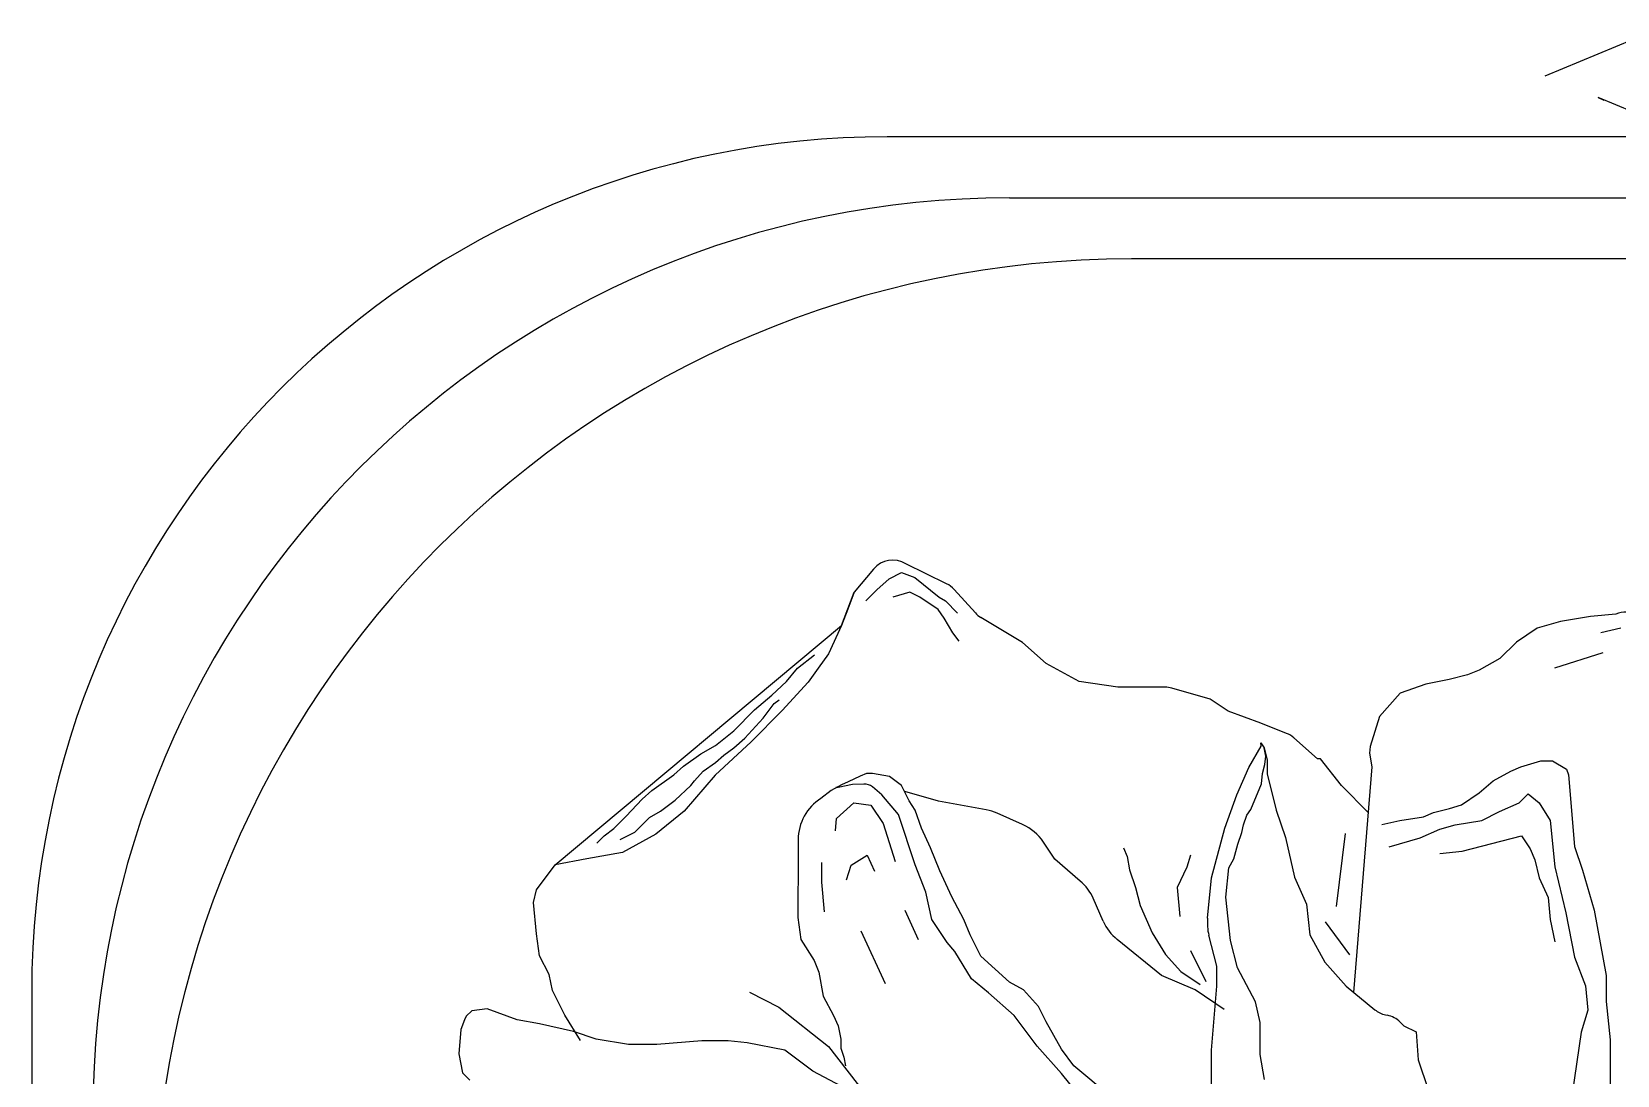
# Model space of a CAD drawing. Extents: x 19 to 164, y 19 to 130.
# Drawn here: x 19 to 83.9, y 80.6 to 123.3 of the extents above; entities that cross this region are included whole.
import ezdxf

# ---------------------------------------------------------------- set-up
doc = ezdxf.new("R2010")
doc.units = 0
doc.layers.add('WHITE', color=7, linetype='CONTINUOUS')

msp = doc.modelspace()

# ---------------------------------------------------------------- linework, layer by layer
at = {"layer": 'WHITE', "linetype": 'CONTINUOUS'}
for p, q in [((80.97, 121.55), (85.31, 123.35)), ((85.31, 119.75), (83.14, 120.65)), ((83.14, 120.65), (83.37, 120.55)), ((86.05, 119.05), (54.05, 119.05)), ((59.05, 116.55), (124.05, 116.55)), ((119.05, 114.05), (64.05, 114.05)), ((53.49, 101.35), (52.7, 100.41)), ((54.13, 100.96), (54.63, 101.21)), ((54.63, 101.21), (55.18, 101.01)), ((56.48, 100.75), (54.81, 101.57)), ((53.63, 100.51), (54.13, 100.96)), ((55.18, 101.01), (56.18, 100.21)), ((52.18, 99.04), (52.7, 100.41)), ((52.7, 100.41), (52.44, 99.72)), ((53.18, 100.05), (53.63, 100.51)), ((54.98, 100.41), (54.28, 100.21)), ((55.38, 100.21), (54.98, 100.41)), ((56.13, 99.7), (55.38, 100.21)), ((56.18, 100.21), (56.43, 100.05)), ((56.43, 100.05), (56.93, 99.55)), ((57.66, 99.56), (56.79, 100.52)), ((52.44, 99.72), (52.18, 99.04)), ((56.38, 99.35), (56.13, 99.7)), ((56.73, 98.75), (56.38, 99.35)), ((59.58, 98.35), (57.88, 99.37)), ((82.83, 99.41), (81.59, 99.21)), ((83.86, 99.51), (82.83, 99.41)), ((40.47, 89.25), (52.18, 99.04)), ((52.18, 99.04), (51.65, 97.88)), ((56.99, 98.4), (56.73, 98.75)), ((80.64, 98.93), (79.79, 98.36)), ((81.59, 99.21), (80.64, 98.93)), ((84.07, 98.93), (83.25, 98.75)), ((60.56, 97.49), (59.58, 98.35)), ((79.79, 98.36), (79.12, 97.7)), ((50.38, 97.3), (51.08, 97.85)), ((51.65, 97.88), (51.23, 97.3)), ((61.9, 96.76), (60.56, 97.49)), ((79.12, 97.7), (78.27, 97.22)), ((81.36, 97.31), (83.34, 97.94)), ((49.33, 96.2), (49.93, 96.75)), ((50.81, 96.72), (49.75, 95.56)), ((49.93, 96.75), (50.38, 97.3)), ((51.23, 97.3), (50.81, 96.72)), ((63.49, 96.52), (61.9, 96.76)), ((77.04, 96.84), (76.09, 96.65)), ((77.79, 97.03), (77.04, 96.84)), ((78.27, 97.22), (77.79, 97.03)), ((48.62, 95.6), (49.33, 96.2)), ((65.42, 96.52), (63.49, 96.52)), ((67.26, 96.03), (65.69, 96.48)), ((68, 95.54), (67.26, 96.03)), ((75.04, 96.27), (74.19, 95.32)), ((76.09, 96.65), (75.04, 96.27)), ((47.77, 94.74), (48.62, 95.6)), ((49.75, 95.56), (48.49, 94.29)), ((48.98, 95.25), (49.43, 95.85)), ((49.43, 95.85), (49.63, 96)), ((69.34, 95.05), (68, 95.54)), ((47.02, 94.14), (47.77, 94.74)), ((48.22, 94.44), (48.98, 95.25)), ((70.39, 94.63), (69.34, 95.05)), ((74.19, 95.32), (73.81, 94.09)), ((46.42, 93.79), (47.02, 94.14)), ((48.49, 94.29), (47.01, 92.92)), ((47.77, 94.04), (48.22, 94.44)), ((68.85, 93.23), (69.35, 94.1)), ((69.35, 94.1), (69.33, 94.24)), ((69.33, 94.24), (69.47, 94.04)), ((71.65, 93.59), (70.69, 94.45)), ((73.81, 94.09), (73.78, 93.82)), ((45.72, 93.29), (46.42, 93.79)), ((46.52, 93.09), (47.02, 93.44)), ((47.02, 93.44), (47.37, 93.74)), ((47.37, 93.74), (47.77, 94.04)), ((69.47, 94.04), (69.6, 93.53)), ((69.54, 93.7), (69.47, 94.04)), ((69.5, 93.36), (69.54, 93.7)), ((69.6, 93.53), (69.6, 92.98)), ((71.78, 93.59), (71.65, 93.59)), ((72.63, 92.49), (71.78, 93.59)), ((73.78, 93.82), (73.88, 93.26)), ((79.97, 93.26), (80.79, 93.5)), ((80.79, 93.5), (81.27, 93.5)), ((81.27, 93.5), (81.84, 93.17)), ((44.42, 92.29), (45.32, 92.94)), ((45.32, 92.94), (45.72, 93.29)), ((47.01, 92.92), (45.75, 91.45)), ((46.17, 92.69), (46.52, 93.09)), ((52.95, 92.88), (52.46, 92.64)), ((53.21, 92.99), (52.95, 92.88)), ((53.45, 92.99), (53.21, 92.99)), ((54.14, 92.87), (53.45, 92.99)), ((54.64, 92.49), (54.14, 92.87)), ((68.35, 92.11), (68.85, 93.23)), ((69.37, 92.56), (69.4, 92.99)), ((69.4, 92.99), (69.5, 93.36)), ((69.6, 92.98), (69.97, 91.49)), ((73.88, 93.26), (73.13, 84.03)), ((78.84, 92.69), (79.57, 93.09)), ((79.57, 93.09), (79.97, 93.26)), ((81.84, 93.17), (81.93, 92.93)), ((81.93, 92.93), (82.17, 90)), ((44.02, 91.94), (44.42, 92.29)), ((45.37, 91.89), (46.02, 92.49)), ((46.02, 92.49), (46.17, 92.69)), ((51.76, 92.29), (51.34, 91.97)), ((52.18, 92.53), (51.76, 92.29)), ((52.05, 92.41), (51.95, 92.41)), ((52.63, 92.54), (52.05, 92.41)), ((52.46, 92.64), (52.18, 92.53)), ((53.09, 92.55), (52.63, 92.54)), ((53.83, 92.12), (53.45, 92.44)), ((54.51, 91.31), (53.83, 92.12)), ((54.95, 91.87), (54.64, 92.49)), ((56.15, 91.86), (54.77, 92.25)), ((68.93, 91.52), (69.37, 92.56)), ((73.74, 91.38), (72.63, 92.49)), ((77.54, 91.71), (78.27, 92.2)), ((78.27, 92.2), (78.84, 92.69)), ((79.91, 91.79), (80.27, 92.16)), ((80.27, 92.16), (80.73, 91.79)), ((43.37, 91.24), (44.02, 91.94)), ((44.77, 91.44), (45.37, 91.89)), ((51.98, 91.14), (52.68, 91.79)), ((52.68, 91.79), (53.38, 91.69)), ((53.38, 91.69), (53.88, 90.94)), ((55.2, 91.49), (54.95, 91.87)), ((55.45, 90.75), (55.2, 91.49)), ((58.1, 91.5), (56.15, 91.86)), ((67.86, 90.75), (68.35, 92.11)), ((68.76, 91.28), (68.93, 91.52)), ((69.97, 91.49), (70.34, 90.37)), ((76.4, 91.39), (77.05, 91.55)), ((77.05, 91.55), (77.54, 91.71)), ((79.1, 91.43), (79.91, 91.79)), ((80.73, 91.79), (81.18, 91.07)), ((42.87, 90.74), (43.37, 91.24)), ((43.72, 90.59), (44.32, 91.19)), ((44.32, 91.19), (44.77, 91.44)), ((45.75, 91.45), (44.59, 90.5)), ((51.93, 90.64), (51.98, 91.14)), ((53.88, 90.94), (54.38, 89.39)), ((55.2, 89.25), (54.51, 91.31)), ((59.59, 90.9), (58.55, 91.36)), ((68.56, 90.57), (68.63, 90.88)), ((68.63, 90.88), (68.76, 91.28)), ((74.29, 90.9), (75.02, 91.06)), ((75.02, 91.06), (75.99, 91.22)), ((75.99, 91.22), (76.4, 91.39)), ((76.66, 90.71), (77.29, 90.89)), ((77.29, 90.89), (78.38, 91.07)), ((78.38, 91.07), (79.1, 91.43)), ((81.18, 91.07), (81.36, 89.17)), ((42.17, 90.14), (42.47, 90.44)), ((42.47, 90.44), (42.87, 90.74)), ((43.12, 90.29), (43.72, 90.59)), ((44.59, 90.5), (43.22, 89.76)), ((50.41, 90.28), (50.41, 89.68)), ((55.82, 89.94), (55.45, 90.75)), ((60.91, 89.48), (60.44, 90.18)), ((67.32, 88.72), (67.86, 90.75)), ((68.4, 90.1), (68.56, 90.57)), ((70.34, 90.37), (70.71, 88.75)), ((72.78, 90.53), (72.42, 87.55)), ((74.59, 89.99), (75.85, 90.35)), ((75.85, 90.35), (76.66, 90.71)), ((77.57, 89.81), (80, 90.44)), ((80, 90.44), (80.36, 89.9)), ((43.22, 89.76), (41.76, 89.5)), ((50.41, 89.68), (50.39, 87.1)), ((52.58, 89.24), (53.23, 89.64)), ((53.23, 89.64), (53.53, 88.99)), ((56.2, 89), (55.82, 89.94)), ((63.72, 89.94), (63.87, 89.59)), ((63.87, 89.59), (63.96, 89.05)), ((66.46, 89.64), (66.31, 89.15)), ((68.23, 89.5), (68.4, 90.1)), ((76.66, 89.72), (77.57, 89.81)), ((80.36, 89.9), (80.54, 89.45)), ((82.17, 90), (82.49, 89.03)), ((39.7, 88.22), (40.47, 89.25)), ((41.76, 89.5), (40.47, 89.25)), ((51.38, 88.54), (51.38, 89.34)), ((52.38, 88.64), (52.58, 89.24)), ((55.63, 88.13), (55.2, 89.25)), ((56.69, 87.94), (56.2, 89)), ((61.95, 88.58), (60.91, 89.48)), ((63.96, 89.05), (64.21, 88.32)), ((66.31, 89.15), (65.92, 88.32)), ((67.91, 87.92), (68.03, 89.13)), ((68.03, 89.13), (68.23, 89.5)), ((80.54, 89.45), (80.73, 88.72)), ((81.36, 89.17), (81.81, 87.28)), ((82.49, 89.03), (82.98, 87.4)), ((51.48, 87.33), (51.38, 88.54)), ((64.21, 88.32), (64.4, 87.59)), ((65.92, 88.32), (66.02, 87.14)), ((67.16, 87.06), (67.32, 88.72)), ((70.71, 88.75), (71.21, 87.64)), ((80.73, 88.72), (81.09, 87.91)), ((39.58, 87.71), (39.7, 88.22)), ((39.7, 86.42), (39.58, 87.71)), ((55.88, 87.01), (55.63, 88.13)), ((57.19, 87.01), (56.69, 87.94)), ((62.89, 86.94), (62.48, 87.88)), ((64.4, 87.59), (64.89, 86.46)), ((68.1, 86.15), (67.91, 87.92)), ((71.21, 87.64), (71.34, 86.39)), ((81.09, 87.91), (81.18, 87.01)), ((50.39, 87.1), (50.52, 86.19)), ((55.33, 86.18), (54.78, 87.38)), ((56.51, 86.07), (55.88, 87.01)), ((57.44, 86.38), (57.19, 87.01)), ((81.18, 87.01), (81.36, 86.1)), ((81.81, 87.28), (82.17, 85.47)), ((82.98, 87.4), (83.47, 84.72)), ((39.83, 85.53), (39.7, 86.42)), ((53.98, 84.38), (52.98, 86.53)), ((57.88, 85.51), (57.44, 86.38)), ((64.89, 86.46), (65.43, 85.58)), ((67.53, 85.1), (67.21, 86.37)), ((71.34, 86.39), (71.96, 85.27)), ((71.97, 86.92), (72.96, 85.56)), ((50.52, 86.19), (51.06, 85.33)), ((56.82, 85.7), (56.51, 86.07)), ((57.5, 84.58), (56.82, 85.7)), ((65.27, 84.72), (63.46, 86.2)), ((66.46, 85.74), (67.09, 84.48)), ((68.38, 85.03), (68.1, 86.15)), ((40.22, 84.76), (39.83, 85.53)), ((51.06, 85.33), (51.25, 84.85)), ((59.06, 84.45), (57.88, 85.51)), ((65.43, 85.58), (66.07, 84.89)), ((67.53, 84.29), (67.53, 85.1)), ((69.12, 83.64), (68.38, 85.03)), ((71.96, 85.27), (72.83, 84.28)), ((82.17, 85.47), (82.62, 84.3)), ((40.35, 84.11), (40.22, 84.76)), ((51.25, 84.85), (51.43, 83.87)), ((58.19, 84.01), (57.5, 84.58)), ((59.62, 84.14), (59.06, 84.45)), ((66.65, 84.13), (65.27, 84.72)), ((66.07, 84.89), (66.85, 84.35)), ((83.47, 84.72), (83.47, 83.66)), ((19.05, 84.05), (19.05, 54.05)), ((40.86, 83.09), (40.35, 84.11)), ((48.41, 84.04), (49.62, 83.43)), ((51.43, 83.87), (51.85, 83.08)), ((59.25, 83.08), (58.19, 84.01)), ((60.24, 83.45), (59.62, 84.14)), ((67.84, 83.33), (66.65, 84.13)), ((67.32, 81.67), (67.53, 84.29)), ((72.83, 84.28), (74, 83.32)), ((82.62, 84.3), (82.71, 83.3)), ((36.83, 83.05), (36.75, 82.9)), ((37.06, 83.28), (36.83, 83.05)), ((37.68, 83.36), (37.06, 83.28)), ((38.91, 82.9), (37.68, 83.36)), ((41.5, 82.06), (40.86, 83.09)), ((49.62, 83.43), (51.65, 81.81)), ((51.85, 83.08), (52.04, 82.66)), ((60.18, 81.83), (59.25, 83.08)), ((60.56, 82.83), (60.24, 83.45)), ((69.31, 82.8), (69.12, 83.64)), ((74.44, 83.11), (74.52, 83.09)), ((82.71, 83.3), (82.44, 82.4)), ((83.47, 83.66), (83.63, 82.08)), ((36.6, 82.51), (36.52, 81.51)), ((36.75, 82.9), (36.6, 82.51)), ((39.83, 82.74), (38.91, 82.9)), ((41.22, 82.43), (39.83, 82.74)), ((42.15, 82.12), (41.22, 82.43)), ((52.04, 82.66), (52.16, 82.11)), ((61.18, 81.71), (60.56, 82.83)), ((69.31, 81.49), (69.31, 82.8)), ((75.03, 82.82), (75.19, 82.66)), ((75.19, 82.66), (75.69, 82.41)), ((75.69, 82.41), (75.78, 81.27)), ((82.44, 82.4), (82.08, 79.87)), ((43.46, 81.89), (42.15, 82.12)), ((44.62, 81.89), (43.46, 81.89)), ((46.47, 82.05), (44.62, 81.89)), ((47.54, 82.05), (46.47, 82.05)), ((48.32, 81.97), (47.54, 82.05)), ((49.86, 81.66), (48.32, 81.97)), ((51.65, 81.81), (53.24, 79.75)), ((52.16, 82.11), (52.16, 81.74)), ((52.16, 81.74), (52.28, 81.38)), ((61.18, 80.71), (60.18, 81.83)), ((83.63, 82.08), (83.63, 80.26)), ((36.52, 81.51), (36.67, 80.73)), ((51.01, 80.81), (49.86, 81.66)), ((52.28, 81.38), (52.34, 81.02)), ((61.68, 81.02), (61.18, 81.71)), ((67.32, 80.26), (67.32, 81.67)), ((69.49, 80.47), (69.31, 81.49)), ((75.78, 81.27), (76.18, 80.06)), ((36.67, 80.73), (36.98, 80.43)), ((52.17, 80.19), (51.01, 80.81)), ((62.55, 79.03), (61.18, 80.71)), ((63.17, 79.78), (61.68, 81.02))]:
    msp.add_line(p, q, dxfattribs=at)
for centre, radius, start, end in [((54.05, 84.05), 35, 90, 180), ((59.05, 79.05), 37.5, 90, 180), ((64.05, 74.05), 40, 90, 180), ((54.273, 100.725), 1.001, 57.56392, 141.4027), ((56.05, 99.85), 0.998, 42.15786, 64.46259), ((58.417, 100.214), 1, 220.8252, 237.5332), ((84.271, 98.595), 1.003, 9.47172, 114.1888), ((65.41, 95.523), 0.997, 73.69153, 89.42565), ((70.034, 93.697), 0.999, 48.93821, 69.11514), ((53.136, 92.055), 0.497, 50.79985, 95.30934), ((52.41, 90.28), 2, 122.3394, 180), ((57.735, 89.532), 2.001, 65.97066, 79.49296), ((58.776, 89.077), 1.996, 33.53883, 65.93834), ((60.658, 87.051), 2.002, 24.46527, 49.80243), ((64.719, 87.759), 2.004, 204.1219, 231.0768), ((69.15, 86.86), 2.001, 174.261, 194.1751), ((74.635, 84.085), 0.994, 230.3051, 258.6901), ((74.327, 82.109), 1, 45.32429, 78.86989)]:
    msp.add_arc(centre, radius, start, end, dxfattribs=at)

doc.saveas('drawing.dxf')
